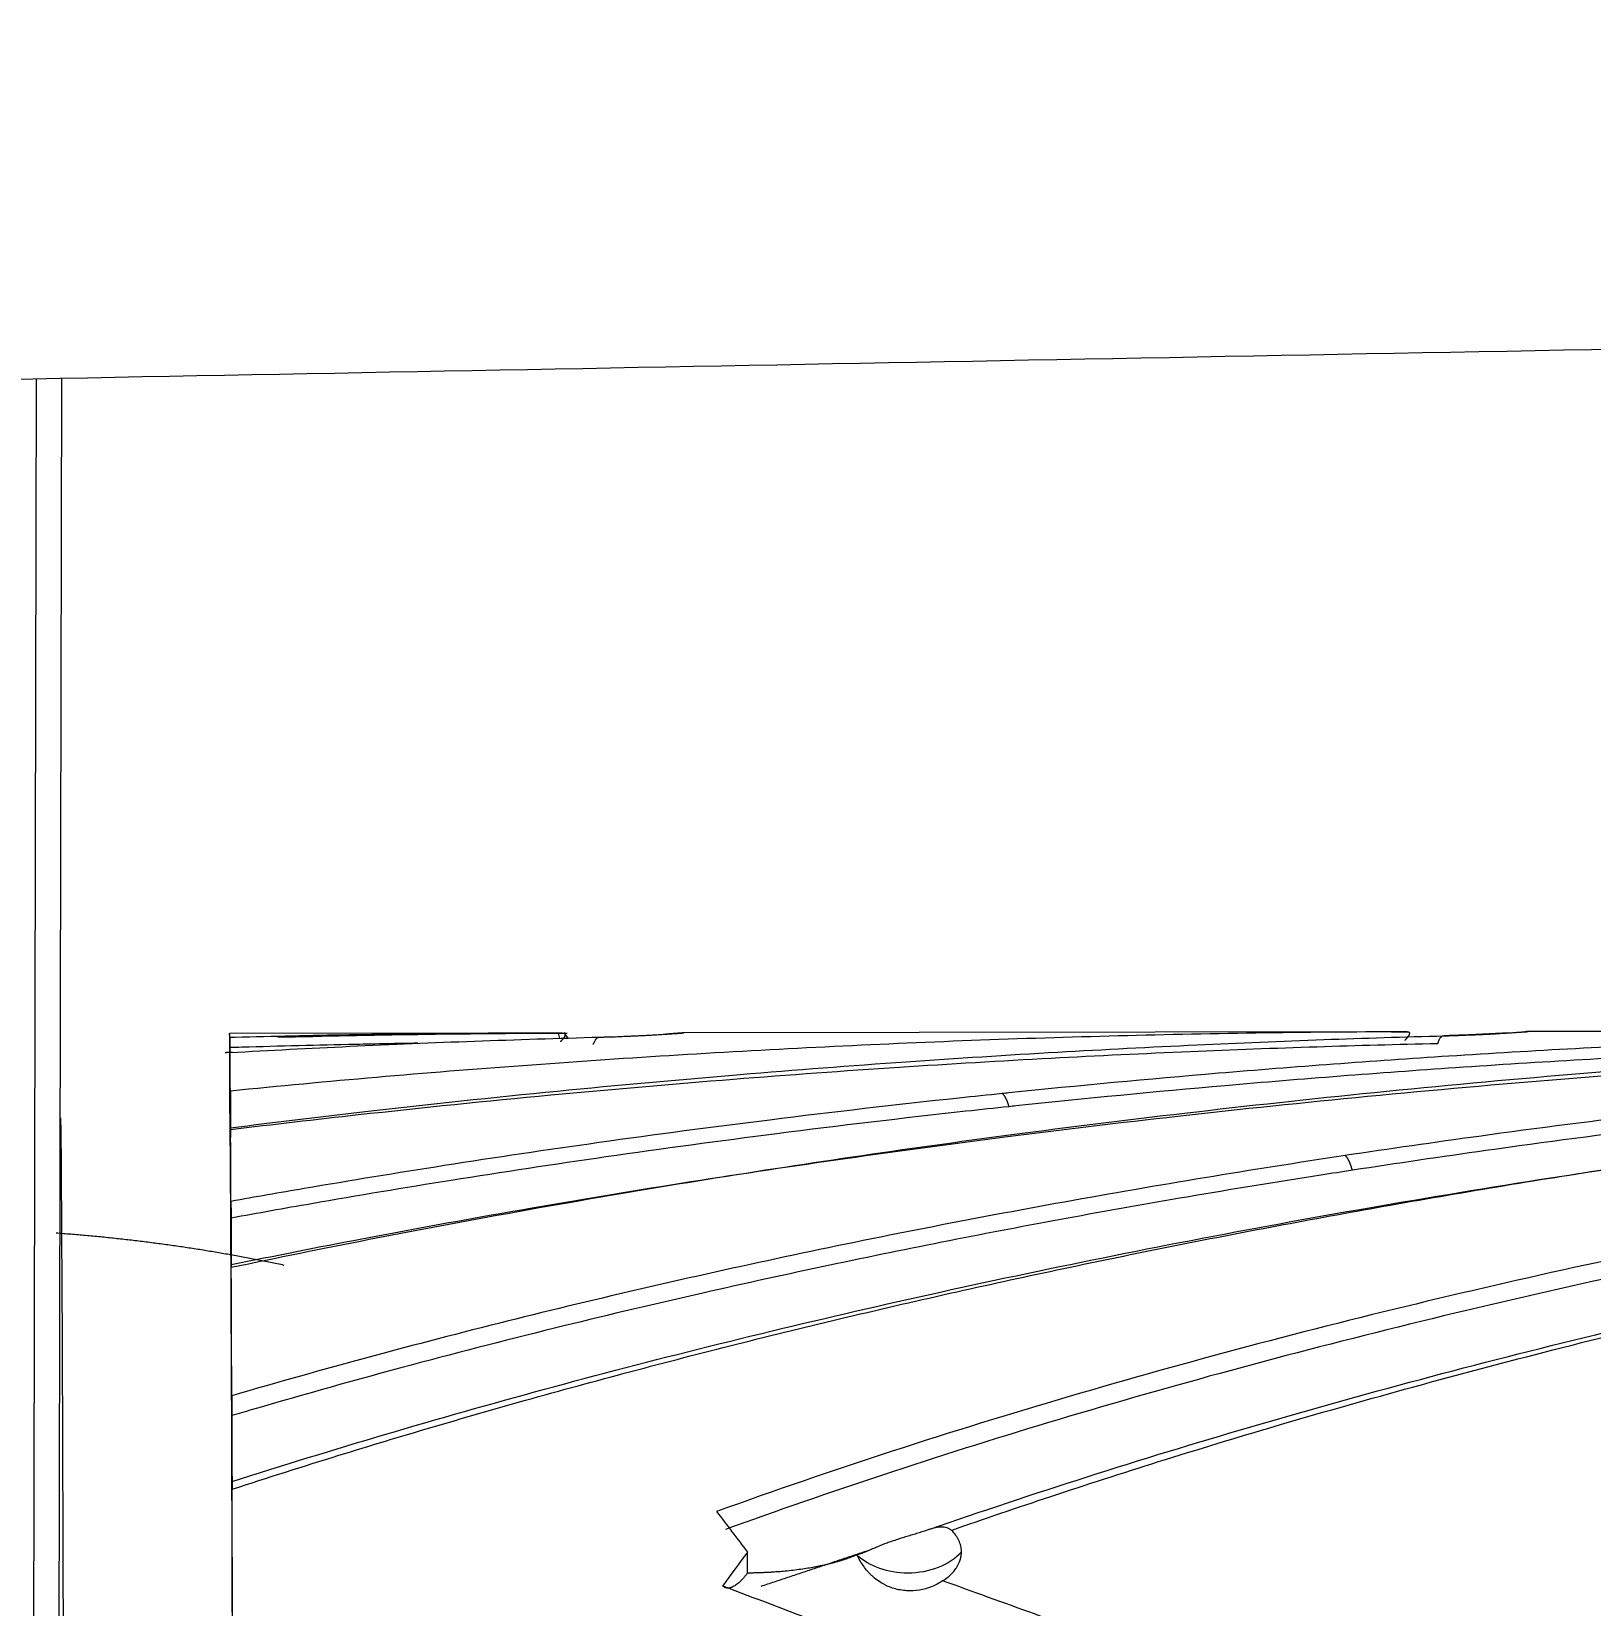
# Model space of a CAD drawing. Extents: x 16539 to 19738, y -91 to 2224.
# Drawn here: x 17701.7 to 17720.16, y 1941 to 1959.64 of the extents above; entities that cross this region are included whole.
import ezdxf

# ---------------------------------------------------------------- set-up
doc = ezdxf.new("R2010")
doc.units = 0
doc.header["$LTSCALE"] = 10
doc.header["$MEASUREMENT"] = 0
doc.header["$PDMODE"] = 3
doc.header["$PDSIZE"] = -10
doc.layers.get('0').update_dxf_attribs({"linetype": 'CONTINUOUS'})
doc.layers.get('DEFPOINTS').update_dxf_attribs({"linetype": 'CONTINUOUS'})
doc.layers.add('1', color=7, linetype='CONTINUOUS')
doc.styles.add('Daelim Dimension', font='NanumGothic.ttf')
doc.dimstyles.new('DEFAULT', dxfattribs={"dimscale": 2, "dimtxt": 2, "dimasz": 2, "dimexe": 0, "dimexo": 2, "dimgap": 1, "dimtad": 1, "dimdec": 1, "dimzin": 9, "dimdsep": 46, "dimtxsty": 'Daelim Dimension', "dimcen": 0.5, "dimclrd": 5, "dimclre": 5, "dimclrt": 256, "dimadec": 1, "dimazin": 0, "dimtfac": 1, "dimtdec": 1, "dimtix": 1, "dimtmove": 0, "dimatfit": 3, "dimfxl": 1, "dimtolj": 1, "dimtzin": 1, "dimlwd": 9, "dimlwe": 9, "dimarcsym": 0})

# ---------------------------------------------------------------- blocks, each defined once
blk = doc.blocks.new('*D22')
at = {"color": 5, "lineweight": 9, "ltscale": 0.5, "transparency": 16777216}
for p, q in [((17622.78, 2064.783), (18054.86, 2064.783)), ((18052.86, 1462.432), (18052.86, 2056.783)), ((17517.576, 1454.432), (18054.86, 1454.432))]:
    blk.add_line(p, q, dxfattribs=at)
at = {"color": 5, "ltscale": 0.5, "transparency": 16777216}
for points in [[(18051.527, 2056.783), (18054.193, 2056.783), (18052.86, 2064.783)], [(18051.527, 1462.432), (18054.193, 1462.432), (18052.86, 1454.432)]]:
    blk.add_solid(points, dxfattribs=at)
at = {"layer": 'DEFPOINTS', "color": 0, "ltscale": 0.5, "transparency": 16777216}
for p in [(17618.78, 2064.783), (18052.86, 2064.783), (17513.576, 1454.432)]:
    blk.add_point(p, dxfattribs=at)
at = {"color": 7, "ltscale": 0.5, "transparency": 16777216, "insert": (18039.973, 1759.608), "char_height": 20, "attachment_point": 5, "rotation": 90, "style": 'Daelim Dimension'}
blk.add_mtext('\\A1;610', dxfattribs=at)
blk = doc.blocks.new('*D27')
at = {"color": 5, "lineweight": 9, "ltscale": 0.5, "transparency": 16777216}
for p, q in [((17546.676, 2064.9), (17895.751, 2064.9)), ((17893.751, 1615.973), (17893.751, 2056.9)), ((17517.701, 1607.973), (17895.751, 1607.973))]:
    blk.add_line(p, q, dxfattribs=at)
at = {"color": 5, "ltscale": 0.5, "transparency": 16777216}
for points in [[(17892.418, 2056.9), (17895.085, 2056.9), (17893.751, 2064.9)], [(17892.418, 1615.973), (17895.085, 1615.973), (17893.751, 1607.973)]]:
    blk.add_solid(points, dxfattribs=at)
at = {"layer": 'DEFPOINTS', "color": 0, "ltscale": 0.5, "transparency": 16777216}
for p in [(17542.676, 2064.9), (17893.751, 2064.9), (17513.701, 1607.973)]:
    blk.add_point(p, dxfattribs=at)
at = {"color": 7, "ltscale": 0.5, "transparency": 16777216, "insert": (17880.979, 1836.436), "char_height": 20, "attachment_point": 5, "rotation": 90, "style": 'Daelim Dimension'}
blk.add_mtext('\\A1;457', dxfattribs=at)

msp = doc.modelspace()

# ---------------------------------------------------------------- linework, layer by layer
at = {"layer": '1', "color": 7, "linetype": 'Continuous', "lineweight": 13}
msp.add_line((17701.697, 1926.592), (17701.755, 1955.534), dxfattribs=at)
at = {"layer": '1', "color": 7, "linetype": 'Continuous', "lineweight": 18}
for p, q in [((17701.997, 1926.591), (17702.055, 1955.539)), ((17707.804, 1947.783), (17704.043, 1947.777)), ((17704.043, 1947.777), (17704.044, 1947.027)), ((17717.804, 1947.798), (17709.413, 1947.785)), ((17727.804, 1947.814), (17719.413, 1947.801)), ((17702.036, 1946.773), (17702.045, 1946.774)), ((17710.176, 1941.388), (17710.176, 1941.636))]:
    msp.add_line(p, q, dxfattribs=at)
for centre, major_axis, ratio, start_param, end_param in [((17704.076, 1926.777), (-0.033, 21), 0.00156, 6.216364, 6.283183), ((17708.153, 1948.171), (0.011, -0.75), 0.347304, 5.25233, 5.358282), ((17704.076, 1926.777), (-0.033, 21), 0.00156, 6.027826, 6.136932), ((17704.076, 1926.777), (0.032, -20.25), 0.00156, 1.570794, 3.14159), ((17702.076, 1926.774), (0.032, -20), 0.00156, 6.283183, 9.424775), ((17704.076, 1926.777), (-0.033, 21), 0.00156, 5.844645, 5.955787), ((17704.076, 1926.777), (-0.033, 21), 0.00156, 5.632589, 5.763971), ((17704.076, 1926.777), (-0.033, 21), 0.00156, 5.445617, 5.549952)]:
    msp.add_ellipse(centre, major_axis=major_axis, ratio=ratio, start_param=start_param, end_param=end_param, dxfattribs=at)
at = {"layer": '1', "color": 7, "linetype": 'Continuous', "lineweight": 13}
for major_axis, start_param, end_param in [((-0.75, -0.002), 0.635874, 1.568591), ((0.75, 0.002), 4.710183, 5.718443)]:
    msp.add_ellipse((17712.076, 1941.921), major_axis=major_axis, ratio=0.707104, start_param=start_param, end_param=end_param, dxfattribs=at)
at = {"layer": '1', "color": 7, "linetype": 'Continuous', "lineweight": 18}
for points, knots in [([(17623.617, 1954.064), (17623.836, 1954.068), (17626.13, 1954.111), (17630.46, 1954.193), (17636.797, 1954.312), (17645.208, 1954.47), (17656.423, 1954.681), (17669.132, 1954.92), (17680.59, 1955.135), (17690.283, 1955.317), (17700.402, 1955.507), (17710.85, 1955.704), (17721.531, 1955.904), (17732.563, 1956.111), (17744.161, 1956.329), (17755.571, 1956.544), (17766.626, 1956.751), (17777.104, 1956.948), (17787.538, 1957.144), (17797.639, 1957.334), (17806.593, 1957.502), (17814.313, 1957.648), (17820.763, 1957.769), (17825.69, 1957.862), (17829.104, 1957.927), (17831.074, 1957.964), (17831.55, 1957.973), (17831.546, 1957.973)], [0, 0, 0, 0, 0.003934, 0.041175, 0.074983, 0.107244, 0.171067, 0.235526, 0.272459, 0.309635, 0.347074, 0.384781, 0.422744, 0.461008, 0.501856, 0.546437, 0.58477, 0.625473, 0.66858, 0.71415, 0.762209, 0.804197, 0.84801, 0.89369, 0.929062, 0.965277, 1, 1, 1, 1]), ([(17707.988, 1947.783), (17707.626, 1947.783), (17706.782, 1947.779), (17705.489, 1947.763), (17704.537, 1947.743), (17704.067, 1947.73), (17704.045, 1947.73)], [0, 0, 0, 0, 0.275675, 0.64231, 0.983595, 1, 1, 1, 1]), ([(17704.048, 1947.552), (17704.521, 1947.579), (17705.486, 1947.629), (17706.947, 1947.69), (17707.935, 1947.721), (17708.43, 1947.735)], [0, 0, 0, 0, 0.323472, 0.661046, 1, 1, 1, 1]), ([(17717.935, 1947.798), (17716.776, 1947.794), (17715.617, 1947.777), (17713.3, 1947.715), (17712.142, 1947.67), (17709.827, 1947.554), (17708.671, 1947.482), (17706.36, 1947.311), (17705.206, 1947.211), (17704.053, 1947.096)], [0, 0, 0, 0, 0.25, 0.25, 0.5, 0.5, 0.75, 0.75, 1, 1, 1, 1]), ([(17704.055, 1946.661), (17704.586, 1946.728), (17705.876, 1946.884), (17707.887, 1947.098), (17710.023, 1947.292), (17711.999, 1947.443), (17713.802, 1947.558), (17715.45, 1947.643), (17716.976, 1947.707), (17717.954, 1947.738), (17718.43, 1947.75)], [0, 0, 0, 0, 0.111176, 0.269879, 0.420478, 0.557268, 0.682153, 0.796366, 0.900753, 1, 1, 1, 1]), ([(17704.064, 1945.009), (17704.607, 1945.123), (17705.821, 1945.37), (17707.663, 1945.712), (17709.572, 1946.036), (17711.437, 1946.324), (17713.358, 1946.592), (17715.419, 1946.848), (17717.629, 1947.089), (17719.924, 1947.301), (17722.206, 1947.475), (17724.391, 1947.608), (17726.455, 1947.704), (17727.783, 1947.749), (17728.43, 1947.766)], [0, 0, 0, 0, 0.067658, 0.151008, 0.228407, 0.303878, 0.381348, 0.465366, 0.557482, 0.653032, 0.747133, 0.837395, 0.920793, 1, 1, 1, 1]), ([(17704.074, 1942.38), (17704.494, 1942.518), (17705.648, 1942.885), (17707.637, 1943.47), (17710.076, 1944.118), (17712.623, 1944.723), (17715.177, 1945.263), (17717.765, 1945.751), (17720.505, 1946.206), (17723.494, 1946.633), (17726.771, 1947.024), (17730.353, 1947.362), (17734.273, 1947.631), (17737.003, 1947.744), (17738.43, 1947.782)], [0, 0, 0, 0, 0.037831, 0.103553, 0.177456, 0.254095, 0.328097, 0.401632, 0.480307, 0.566932, 0.661377, 0.764436, 0.876831, 1, 1, 1, 1]), ([(17707.935, 1947.783), (17707.94, 1947.783), (17707.946, 1947.783), (17707.956, 1947.783), (17707.96, 1947.783), (17707.969, 1947.783), (17707.974, 1947.783), (17707.982, 1947.783), (17707.985, 1947.783), (17707.988, 1947.783)], [0, 0, 0, 0, 0.25, 0.25, 0.5, 0.5, 0.75, 0.75, 1, 1, 1, 1]), ([(17707.988, 1947.783), (17707.989, 1947.783), (17707.992, 1947.783), (17707.995, 1947.783), (17707.998, 1947.782), (17708.001, 1947.782), (17708.003, 1947.781), (17708.005, 1947.78), (17708.007, 1947.78), (17708.009, 1947.779), (17708.011, 1947.777), (17708.012, 1947.776), (17708.014, 1947.775), (17708.015, 1947.773), (17708.016, 1947.772), (17708.016, 1947.77), (17708.017, 1947.768), (17708.017, 1947.766), (17708.017, 1947.764), (17708.017, 1947.762), (17708.016, 1947.759), (17708.016, 1947.757), (17708.015, 1947.753), (17708.012, 1947.747), (17708.009, 1947.74), (17708.004, 1947.732), (17707.998, 1947.723), (17707.992, 1947.715), (17707.987, 1947.708), (17707.982, 1947.702), (17707.977, 1947.696), (17707.972, 1947.691), (17707.967, 1947.686), (17707.963, 1947.682), (17707.961, 1947.68)], [0, 0, 0, 0, 0.021987, 0.044073, 0.06613, 0.088041, 0.109735, 0.131275, 0.152751, 0.174244, 0.195815, 0.217486, 0.239276, 0.261202, 0.283289, 0.305562, 0.328047, 0.350768, 0.373764, 0.397096, 0.42083, 0.445031, 0.46974, 0.529464, 0.588899, 0.648846, 0.710658, 0.773771, 0.814644, 0.853706, 0.891322, 0.92803, 0.964192, 1, 1, 1, 1]), ([(17708.43, 1947.735), (17708.435, 1947.735), (17708.446, 1947.735), (17708.463, 1947.736), (17708.481, 1947.736), (17708.5, 1947.737), (17708.52, 1947.737), (17708.542, 1947.738), (17708.564, 1947.739), (17708.587, 1947.739), (17708.638, 1947.741), (17708.704, 1947.744), (17708.776, 1947.747), (17708.826, 1947.749), (17708.863, 1947.751), (17708.893, 1947.752), (17708.917, 1947.753), (17708.935, 1947.754), (17708.956, 1947.755), (17708.99, 1947.757), (17709.043, 1947.76), (17709.096, 1947.763), (17709.143, 1947.766), (17709.178, 1947.768), (17709.21, 1947.77), (17709.24, 1947.772), (17709.268, 1947.774), (17709.293, 1947.776), (17709.316, 1947.777), (17709.332, 1947.778), (17709.344, 1947.779), (17709.352, 1947.78), (17709.362, 1947.78), (17709.372, 1947.781), (17709.383, 1947.782), (17709.394, 1947.783), (17709.404, 1947.784), (17709.412, 1947.784), (17709.418, 1947.785), (17709.422, 1947.785), (17709.425, 1947.785), (17709.424, 1947.785), (17709.419, 1947.785), (17709.407, 1947.784), (17709.389, 1947.783), (17709.375, 1947.782), (17709.367, 1947.781), (17709.357, 1947.78), (17709.345, 1947.779), (17709.331, 1947.778), (17709.309, 1947.777), (17709.281, 1947.775), (17709.246, 1947.773), (17709.222, 1947.771), (17709.21, 1947.77)], [0, 0, 0, 0, 0.006266, 0.013012, 0.020236, 0.027939, 0.036121, 0.044782, 0.053922, 0.063541, 0.07364, 0.118622, 0.149648, 0.170113, 0.187728, 0.202485, 0.214382, 0.223415, 0.229582, 0.246841, 0.276165, 0.317538, 0.341224, 0.364572, 0.387593, 0.410293, 0.431552, 0.452829, 0.47412, 0.495425, 0.502752, 0.512455, 0.524534, 0.538988, 0.555816, 0.575014, 0.596648, 0.617769, 0.638379, 0.658482, 0.687094, 0.715693, 0.744282, 0.78668, 0.829064, 0.838349, 0.849531, 0.862611, 0.877588, 0.894464, 0.91324, 0.946004, 0.974927, 1, 1, 1, 1]), ([(17712.593, 1941.894), (17712.617, 1941.903), (17713.032, 1942.048), (17713.875, 1942.334), (17715.162, 1942.748), (17716.566, 1943.173), (17718.096, 1943.607), (17719.763, 1944.048), (17721.581, 1944.494), (17723.566, 1944.942), (17725.737, 1945.388), (17728.117, 1945.827), (17730.729, 1946.255), (17733.606, 1946.662), (17736.782, 1947.04), (17740.304, 1947.374), (17744.224, 1947.645), (17746.978, 1947.759), (17748.43, 1947.798)], [0, 0, 0, 0, 0.002072, 0.035968, 0.072811, 0.112793, 0.156152, 0.203178, 0.254251, 0.309821, 0.370386, 0.436502, 0.508863, 0.588303, 0.675808, 0.772484, 0.880035, 1, 1, 1, 1]), ([(17727.988, 1947.815), (17726.927, 1947.814), (17724.758, 1947.791), (17721.589, 1947.687), (17718.571, 1947.524), (17715.835, 1947.321), (17714.072, 1947.157), (17713.219, 1947.069), (17713.193, 1947.066)], [0, 0, 0, 0, 0.214685, 0.43908, 0.641669, 0.826427, 0.99458, 1, 1, 1, 1]), ([(17737.804, 1947.83), (17736.87, 1947.829), (17734.817, 1947.806), (17731.75, 1947.71), (17728.69, 1947.548), (17725.896, 1947.342), (17723.341, 1947.105), (17721.013, 1946.846), (17719.009, 1946.588), (17717.783, 1946.411), (17717.256, 1946.332)], [0, 0, 0, 0, 0.135905, 0.298613, 0.446389, 0.581739, 0.706132, 0.819759, 0.92249, 1, 1, 1, 1]), ([(17717.988, 1947.799), (17717.985, 1947.799), (17717.982, 1947.799), (17717.974, 1947.799), (17717.97, 1947.799), (17717.961, 1947.799), (17717.956, 1947.798), (17717.946, 1947.798), (17717.941, 1947.798), (17717.935, 1947.798)], [0, 0, 0, 0, 0.25, 0.25, 0.5, 0.5, 0.75, 0.75, 1, 1, 1, 1]), ([(17717.988, 1947.799), (17717.99, 1947.799), (17717.992, 1947.799), (17717.995, 1947.798), (17717.998, 1947.798), (17718.001, 1947.798), (17718.003, 1947.797), (17718.005, 1947.796), (17718.007, 1947.796), (17718.009, 1947.795), (17718.011, 1947.793), (17718.012, 1947.792), (17718.014, 1947.791), (17718.015, 1947.789), (17718.015, 1947.787), (17718.016, 1947.785), (17718.016, 1947.783), (17718.017, 1947.781), (17718.017, 1947.778), (17718.016, 1947.776), (17718.015, 1947.772), (17718.014, 1947.766), (17718.01, 1947.758), (17718.005, 1947.749), (17717.998, 1947.74), (17717.992, 1947.731), (17717.986, 1947.724), (17717.98, 1947.716), (17717.975, 1947.71), (17717.969, 1947.704), (17717.965, 1947.7), (17717.961, 1947.697), (17717.96, 1947.696)], [0, 0, 0, 0, 0.021591, 0.04322, 0.064913, 0.086697, 0.108598, 0.130639, 0.152845, 0.175239, 0.197843, 0.22068, 0.243769, 0.26713, 0.290781, 0.31474, 0.339024, 0.363649, 0.388629, 0.413978, 0.439711, 0.502602, 0.567863, 0.635686, 0.706243, 0.764132, 0.816594, 0.863688, 0.905484, 0.942066, 0.973532, 1, 1, 1, 1]), ([(17719.175, 1947.784), (17719.163, 1947.783), (17719.138, 1947.782), (17719.098, 1947.779), (17719.064, 1947.777), (17719.035, 1947.776), (17719.013, 1947.775), (17718.988, 1947.773), (17718.96, 1947.772), (17718.929, 1947.77), (17718.895, 1947.769), (17718.848, 1947.766), (17718.791, 1947.763), (17718.731, 1947.761), (17718.684, 1947.759), (17718.65, 1947.758), (17718.624, 1947.757), (17718.599, 1947.756), (17718.573, 1947.755), (17718.546, 1947.754), (17718.518, 1947.753), (17718.488, 1947.752), (17718.457, 1947.751), (17718.436, 1947.751), (17718.426, 1947.75)], [0, 0, 0, 0, 0.065862, 0.132653, 0.199246, 0.229344, 0.262967, 0.300121, 0.340812, 0.385045, 0.432822, 0.484148, 0.579182, 0.655064, 0.711797, 0.749394, 0.776982, 0.805639, 0.835362, 0.866154, 0.898014, 0.930941, 0.964936, 1, 1, 1, 1]), ([(17718.43, 1947.75), (17718.435, 1947.751), (17718.446, 1947.751), (17718.463, 1947.751), (17718.481, 1947.752), (17718.5, 1947.752), (17718.52, 1947.753), (17718.542, 1947.754), (17718.564, 1947.754), (17718.587, 1947.755), (17718.638, 1947.757), (17718.704, 1947.76), (17718.776, 1947.763), (17718.826, 1947.765), (17718.863, 1947.767), (17718.893, 1947.768), (17718.917, 1947.769), (17718.935, 1947.77), (17718.956, 1947.771), (17718.99, 1947.773), (17719.043, 1947.776), (17719.096, 1947.779), (17719.143, 1947.782), (17719.178, 1947.784), (17719.21, 1947.786), (17719.24, 1947.788), (17719.268, 1947.79), (17719.293, 1947.792), (17719.316, 1947.793), (17719.332, 1947.794), (17719.344, 1947.795), (17719.352, 1947.796), (17719.362, 1947.796), (17719.372, 1947.797), (17719.383, 1947.798), (17719.394, 1947.799), (17719.404, 1947.799), (17719.412, 1947.8), (17719.418, 1947.801), (17719.422, 1947.801), (17719.425, 1947.801), (17719.424, 1947.801), (17719.419, 1947.801), (17719.406, 1947.8), (17719.391, 1947.799), (17719.382, 1947.798)], [0, 0, 0, 0, 0.007556, 0.01569, 0.024403, 0.033694, 0.043563, 0.05401, 0.065036, 0.07664, 0.088823, 0.143064, 0.180504, 0.205223, 0.226491, 0.244299, 0.258641, 0.269516, 0.276921, 0.29775, 0.333119, 0.383012, 0.411582, 0.439745, 0.467513, 0.494892, 0.520535, 0.546198, 0.571879, 0.597577, 0.606415, 0.618119, 0.632689, 0.650123, 0.670421, 0.693577, 0.719672, 0.745148, 0.770008, 0.794255, 0.828767, 0.863263, 0.897747, 0.948887, 1, 1, 1, 1]), ([(17704.045, 1947.73), (17704.045, 1947.728), (17704.045, 1947.725), (17704.046, 1947.716), (17704.046, 1947.712), (17704.046, 1947.704), (17704.046, 1947.699), (17704.046, 1947.684), (17704.046, 1947.672), (17704.046, 1947.651), (17704.046, 1947.643), (17704.046, 1947.627), (17704.046, 1947.619), (17704.046, 1947.61)], [0, 0, 0, 0, 0.25, 0.25, 0.375, 0.375, 0.5, 0.5, 0.75, 0.75, 0.875, 0.875, 1, 1, 1, 1]), ([(17706.273, 1947.662), (17706.027, 1947.658), (17705.332, 1947.645), (17704.59, 1947.626), (17704.094, 1947.611), (17704.046, 1947.61)], [0, 0, 0, 0, 0.331598, 0.935736, 1, 1, 1, 1]), ([(17704.046, 1947.61), (17704.046, 1947.567), (17704.046, 1947.529), (17704.046, 1947.477), (17704.046, 1947.461), (17704.047, 1947.439), (17704.047, 1947.431), (17704.047, 1947.417), (17704.047, 1947.411), (17704.047, 1947.379), (17704.047, 1947.358), (17704.047, 1947.338), (17704.047, 1947.335), (17704.047, 1947.33), (17704.047, 1947.329), (17704.047, 1947.327)], [0, 0, 0, 0, 0.298218, 0.298218, 0.447327, 0.447327, 0.521881, 0.521881, 0.596436, 0.596436, 0.894654, 0.894654, 0.969208, 0.969208, 1, 1, 1, 1]), ([(17704.048, 1947.485), (17704.048, 1947.499), (17704.048, 1947.511), (17704.048, 1947.526), (17704.048, 1947.531), (17704.048, 1947.539), (17704.048, 1947.542), (17704.048, 1947.551), (17704.048, 1947.554), (17704.048, 1947.556), (17704.048, 1947.556), (17704.048, 1947.555), (17704.048, 1947.554), (17704.048, 1947.552)], [0, 0, 0, 0, 0.25, 0.25, 0.375, 0.375, 0.5, 0.5, 0.75, 0.75, 0.875, 0.875, 1, 1, 1, 1]), ([(17704.055, 1946.641), (17704.559, 1946.702), (17705.822, 1946.849), (17707.807, 1947.052), (17709.944, 1947.237), (17711.92, 1947.38), (17713.723, 1947.487), (17715.372, 1947.566), (17716.898, 1947.623), (17717.875, 1947.65), (17718.351, 1947.661)], [0, 0, 0, 0, 0.106114, 0.265721, 0.417178, 0.554747, 0.680343, 0.795206, 0.900188, 1, 1, 1, 1]), ([(17704.063, 1945.041), (17704.578, 1945.146), (17705.764, 1945.381), (17707.578, 1945.71), (17709.488, 1946.025), (17711.354, 1946.305), (17713.277, 1946.565), (17715.338, 1946.812), (17717.549, 1947.043), (17719.844, 1947.246), (17722.127, 1947.411), (17724.312, 1947.535), (17726.377, 1947.623), (17727.704, 1947.662), (17728.351, 1947.677)], [0, 0, 0, 0, 0.064289, 0.14794, 0.225618, 0.301363, 0.379112, 0.463434, 0.555883, 0.651778, 0.746219, 0.836807, 0.920506, 1, 1, 1, 1]), ([(17727.237, 1947.706), (17726.453, 1947.699), (17724.56, 1947.665), (17721.668, 1947.561), (17718.651, 1947.387), (17715.915, 1947.174), (17714.154, 1947.005), (17713.301, 1946.914), (17713.274, 1946.911)], [0, 0, 0, 0, 0.168078, 0.40579, 0.620402, 0.816125, 0.994258, 1, 1, 1, 1]), ([(17737.518, 1947.725), (17736.705, 1947.718), (17734.774, 1947.687), (17731.829, 1947.584), (17728.77, 1947.411), (17725.977, 1947.196), (17723.423, 1946.95), (17721.096, 1946.684), (17719.093, 1946.42), (17717.867, 1946.239), (17717.341, 1946.158)], [0, 0, 0, 0, 0.120329, 0.28597, 0.436409, 0.574199, 0.700835, 0.81651, 0.921092, 1, 1, 1, 1]), ([(17704.047, 1947.306), (17704.047, 1947.304), (17704.048, 1947.305), (17704.048, 1947.309), (17704.048, 1947.31), (17704.048, 1947.314), (17704.048, 1947.32), (17704.048, 1947.335), (17704.048, 1947.352), (17704.048, 1947.367), (17704.048, 1947.373), (17704.048, 1947.384), (17704.048, 1947.39), (17704.048, 1947.421), (17704.048, 1947.45), (17704.048, 1947.485)], [0, 0, 0, 0, 0.180855, 0.180855, 0.249117, 0.249117, 0.317379, 0.453904, 0.590428, 0.590428, 0.65869, 0.65869, 0.726952, 0.726952, 1, 1, 1, 1]), ([(17704.073, 1942.471), (17705.264, 1942.854), (17706.5, 1943.219), (17709.048, 1943.912), (17710.36, 1944.239), (17712.376, 1944.699), (17713.056, 1944.848), (17714.43, 1945.133), (17715.123, 1945.271), (17716.522, 1945.535), (17717.227, 1945.662), (17718.65, 1945.904), (17719.369, 1946.02), (17720.819, 1946.241), (17721.552, 1946.346), (17723.029, 1946.546), (17723.774, 1946.64), (17726.023, 1946.906), (17727.542, 1947.061), (17730.251, 1947.293), (17731.434, 1947.379), (17732.621, 1947.452)], [0, 0, 0, 0, 0.14776, 0.14776, 0.295519, 0.295519, 0.369399, 0.369399, 0.443279, 0.443279, 0.517159, 0.517159, 0.591038, 0.591038, 0.664918, 0.664918, 0.738798, 0.738798, 0.886558, 0.886558, 1, 1, 1, 1]), ([(17712.335, 1941.906), (17712.943, 1942.118), (17713.565, 1942.325), (17714.833, 1942.73), (17715.479, 1942.927), (17717.454, 1943.505), (17718.817, 1943.869), (17720.919, 1944.382), (17721.629, 1944.547), (17723.067, 1944.866), (17723.794, 1945.02), (17724.896, 1945.241), (17725.266, 1945.313), (17726.007, 1945.454), (17726.38, 1945.523), (17727.502, 1945.726), (17728.257, 1945.855), (17729.402, 1946.039), (17729.785, 1946.099), (17730.556, 1946.216), (17730.943, 1946.273), (17732.111, 1946.44), (17732.897, 1946.545), (17735.273, 1946.841), (17736.882, 1947.013), (17739.85, 1947.278), (17741.205, 1947.381), (17742.565, 1947.464)], [0, 0, 0, 0, 0.073227, 0.073227, 0.146453, 0.146453, 0.292906, 0.292906, 0.366133, 0.366133, 0.439359, 0.439359, 0.475973, 0.475973, 0.512586, 0.512586, 0.585812, 0.585812, 0.622426, 0.622426, 0.659039, 0.659039, 0.732265, 0.732265, 0.878719, 0.878719, 1, 1, 1, 1]), ([(17704.053, 1947.096), (17704.053, 1947.038), (17704.053, 1946.985), (17704.053, 1946.909), (17704.053, 1946.884), (17704.053, 1946.837), (17704.053, 1946.792), (17704.053, 1946.752), (17704.054, 1946.724), (17704.054, 1946.715), (17704.054, 1946.697), (17704.054, 1946.689), (17704.054, 1946.648), (17704.054, 1946.621), (17704.054, 1946.589), (17704.054, 1946.58), (17704.054, 1946.565), (17704.054, 1946.559), (17704.055, 1946.545), (17704.055, 1946.542), (17704.055, 1946.546), (17704.055, 1946.547), (17704.055, 1946.55), (17704.055, 1946.552), (17704.055, 1946.559), (17704.055, 1946.572), (17704.055, 1946.591), (17704.055, 1946.614), (17704.055, 1946.626), (17704.055, 1946.641)], [0, 0, 0, 0, 0.125, 0.125, 0.1875, 0.1875, 0.25, 0.3125, 0.3125, 0.34375, 0.34375, 0.375, 0.375, 0.5, 0.5, 0.5625, 0.5625, 0.625, 0.625, 0.75, 0.75, 0.78125, 0.78125, 0.8125, 0.8125, 0.875, 0.9375, 0.9375, 1, 1, 1, 1]), ([(17713.193, 1947.066), (17713.023, 1947.049), (17712.104, 1946.952), (17710.511, 1946.768), (17708.478, 1946.499), (17706.64, 1946.226), (17705.189, 1945.988), (17704.349, 1945.841), (17704.06, 1945.79)], [0, 0, 0, 0, 0.055603, 0.300457, 0.521812, 0.722599, 0.904773, 1, 1, 1, 1]), ([(17713.274, 1946.911), (17713.104, 1946.893), (17712.186, 1946.794), (17710.594, 1946.605), (17708.562, 1946.329), (17706.725, 1946.051), (17705.246, 1945.804), (17704.378, 1945.649), (17704.061, 1945.591)], [0, 0, 0, 0, 0.055079, 0.297627, 0.516896, 0.715791, 0.89625, 1, 1, 1, 1]), ([(17704.055, 1946.641), (17704.055, 1946.652), (17704.055, 1946.66), (17704.055, 1946.67), (17704.055, 1946.672), (17704.055, 1946.676), (17704.055, 1946.678), (17704.055, 1946.68), (17704.055, 1946.68), (17704.055, 1946.675), (17704.055, 1946.673), (17704.055, 1946.668), (17704.055, 1946.665), (17704.055, 1946.661)], [0, 0, 0, 0, 0.25, 0.25, 0.375, 0.375, 0.5, 0.5, 0.75, 0.75, 0.875, 0.875, 1, 1, 1, 1]), ([(17717.341, 1946.158), (17717.217, 1946.139), (17716.564, 1946.038), (17715.433, 1945.853), (17713.967, 1945.593), (17712.556, 1945.324), (17711.121, 1945.031), (17709.599, 1944.697), (17707.944, 1944.306), (17706.16, 1943.848), (17704.852, 1943.483), (17704.147, 1943.275), (17704.07, 1943.252)], [0, 0, 0, 0, 0.027756, 0.145891, 0.252931, 0.356566, 0.462872, 0.57625, 0.700528, 0.83803, 0.982452, 1, 1, 1, 1]), ([(17704.06, 1945.79), (17704.06, 1945.78), (17704.06, 1945.768), (17704.06, 1945.748), (17704.06, 1945.741), (17704.06, 1945.725), (17704.06, 1945.717), (17704.061, 1945.692), (17704.061, 1945.674), (17704.061, 1945.644), (17704.061, 1945.634), (17704.061, 1945.613), (17704.061, 1945.602), (17704.061, 1945.591)], [0, 0, 0, 0, 0.25, 0.25, 0.375, 0.375, 0.5, 0.5, 0.75, 0.75, 0.875, 0.875, 1, 1, 1, 1]), ([(17704.061, 1945.591), (17704.061, 1945.538), (17704.061, 1945.488), (17704.061, 1945.417), (17704.061, 1945.394), (17704.061, 1945.36), (17704.061, 1945.349), (17704.061, 1945.327), (17704.061, 1945.317), (17704.062, 1945.265), (17704.062, 1945.227), (17704.062, 1945.185), (17704.062, 1945.177), (17704.062, 1945.161), (17704.062, 1945.153), (17704.062, 1945.13), (17704.062, 1945.117), (17704.062, 1945.079), (17704.062, 1945.058), (17704.063, 1945.038), (17704.063, 1945.034), (17704.063, 1945.028), (17704.063, 1945.019), (17704.063, 1945.008), (17704.063, 1945.005), (17704.063, 1945.005), (17704.063, 1945.006), (17704.063, 1945.014), (17704.063, 1945.024), (17704.063, 1945.041)], [0, 0, 0, 0, 0.125, 0.125, 0.1875, 0.1875, 0.21875, 0.21875, 0.25, 0.25, 0.375, 0.375, 0.40625, 0.40625, 0.4375, 0.4375, 0.5, 0.5, 0.625, 0.625, 0.65625, 0.65625, 0.6875, 0.75, 0.8125, 0.8125, 0.875, 0.875, 1, 1, 1, 1]), ([(17704.063, 1945.041), (17704.063, 1945.048), (17704.063, 1945.052), (17704.063, 1945.055), (17704.063, 1945.055), (17704.063, 1945.055), (17704.063, 1945.054), (17704.064, 1945.05), (17704.064, 1945.045), (17704.064, 1945.034), (17704.064, 1945.029), (17704.064, 1945.02), (17704.064, 1945.015), (17704.064, 1945.009)], [0, 0, 0, 0, 0.25, 0.25, 0.375, 0.375, 0.5, 0.5, 0.75, 0.75, 0.875, 0.875, 1, 1, 1, 1]), ([(17704.07, 1943.487), (17704.07, 1943.473), (17704.07, 1943.457), (17704.07, 1943.431), (17704.07, 1943.422), (17704.07, 1943.403), (17704.07, 1943.393), (17704.07, 1943.363), (17704.07, 1943.342), (17704.07, 1943.298), (17704.07, 1943.275), (17704.07, 1943.252)], [0, 0, 0, 0, 0.25, 0.25, 0.375, 0.375, 0.5, 0.5, 0.75, 0.75, 1, 1, 1, 1]), ([(17704.07, 1943.252), (17704.07, 1943.196), (17704.071, 1943.141), (17704.071, 1943.062), (17704.071, 1943.036), (17704.071, 1942.997), (17704.071, 1942.984), (17704.071, 1942.959), (17704.071, 1942.947), (17704.071, 1942.885), (17704.071, 1942.84), (17704.071, 1942.786), (17704.071, 1942.775), (17704.072, 1942.755), (17704.072, 1942.744), (17704.072, 1942.715), (17704.072, 1942.696), (17704.072, 1942.642), (17704.072, 1942.611), (17704.072, 1942.569), (17704.072, 1942.557), (17704.072, 1942.534), (17704.072, 1942.524), (17704.073, 1942.497), (17704.073, 1942.484), (17704.073, 1942.475), (17704.073, 1942.473), (17704.073, 1942.471), (17704.073, 1942.47), (17704.073, 1942.469), (17704.073, 1942.469), (17704.073, 1942.471)], [0, 0, 0, 0, 0.125, 0.125, 0.1875, 0.1875, 0.21875, 0.21875, 0.25, 0.25, 0.375, 0.375, 0.40625, 0.40625, 0.4375, 0.4375, 0.5, 0.5, 0.625, 0.625, 0.6875, 0.6875, 0.75, 0.75, 0.875, 0.875, 0.90625, 0.90625, 0.9375, 0.9375, 1, 1, 1, 1]), ([(17704.073, 1942.471), (17704.073, 1942.473), (17704.073, 1942.472), (17704.073, 1942.467), (17704.073, 1942.465), (17704.073, 1942.459), (17704.073, 1942.456), (17704.073, 1942.444), (17704.073, 1942.434), (17704.073, 1942.416), (17704.074, 1942.409), (17704.074, 1942.395), (17704.074, 1942.388), (17704.074, 1942.38)], [0, 0, 0, 0, 0.25, 0.25, 0.375, 0.375, 0.5, 0.5, 0.75, 0.75, 0.875, 0.875, 1, 1, 1, 1]), ([(17712.335, 1941.906), (17712.294, 1941.891), (17712.253, 1941.878), (17712.189, 1941.858), (17712.167, 1941.851), (17712.135, 1941.842), (17712.124, 1941.838), (17712.102, 1941.832), (17712.091, 1941.828), (17712.037, 1941.812), (17711.994, 1941.799), (17711.931, 1941.778), (17711.91, 1941.772), (17711.869, 1941.757), (17711.849, 1941.75), (17711.79, 1941.729), (17711.754, 1941.714), (17711.702, 1941.692), (17711.685, 1941.685), (17711.652, 1941.671), (17711.636, 1941.665), (17711.592, 1941.645), (17711.565, 1941.634), (17711.528, 1941.62), (17711.516, 1941.616), (17711.494, 1941.609), (17711.483, 1941.606), (17711.474, 1941.605)], [0, 0, 0, 0, 0.125, 0.125, 0.1875, 0.1875, 0.21875, 0.21875, 0.25, 0.25, 0.375, 0.375, 0.4375, 0.4375, 0.5, 0.5, 0.625, 0.625, 0.6875, 0.6875, 0.75, 0.75, 0.875, 0.875, 0.9375, 0.9375, 1, 1, 1, 1]), ([(17712.335, 1941.906), (17712.359, 1941.915), (17712.382, 1941.922), (17712.417, 1941.93), (17712.428, 1941.932), (17712.451, 1941.935), (17712.462, 1941.936), (17712.496, 1941.936), (17712.518, 1941.934), (17712.549, 1941.923), (17712.558, 1941.919), (17712.577, 1941.908), (17712.585, 1941.902), (17712.593, 1941.894)], [0, 0, 0, 0, 0.25, 0.25, 0.375, 0.375, 0.5, 0.5, 0.75, 0.75, 0.875, 0.875, 1, 1, 1, 1]), ([(17712.71, 1941.64), (17712.71, 1941.663), (17712.705, 1941.708), (17712.69, 1941.752), (17712.675, 1941.784), (17712.67, 1941.795), (17712.657, 1941.816), (17712.651, 1941.826), (17712.629, 1941.857), (17712.612, 1941.876), (17712.593, 1941.894)], [0, 0, 0, 0, 0.25, 0.5, 0.5, 0.625, 0.625, 0.75, 0.75, 1, 1, 1, 1]), ([(17711.474, 1941.605), (17711.469, 1941.602), (17711.459, 1941.598), (17711.444, 1941.592), (17711.428, 1941.585), (17711.413, 1941.579), (17711.396, 1941.573), (17711.379, 1941.567), (17711.362, 1941.56), (17711.344, 1941.554), (17711.326, 1941.548), (17711.308, 1941.542), (17711.289, 1941.536), (17711.269, 1941.53), (17711.249, 1941.524), (17711.229, 1941.518), (17711.208, 1941.512), (17711.187, 1941.506), (17711.165, 1941.501), (17711.143, 1941.495), (17711.12, 1941.49), (17711.097, 1941.484), (17711.074, 1941.479), (17711.05, 1941.474), (17711.026, 1941.469), (17711.001, 1941.464), (17710.975, 1941.459), (17710.933, 1941.451), (17710.87, 1941.44), (17710.785, 1941.428), (17710.693, 1941.417), (17710.62, 1941.409), (17710.565, 1941.404), (17710.529, 1941.402), (17710.49, 1941.399), (17710.447, 1941.396), (17710.4, 1941.394), (17710.35, 1941.391), (17710.295, 1941.39), (17710.237, 1941.388), (17710.197, 1941.388), (17710.176, 1941.388)], [0, 0, 0, 0, 0.012711, 0.025693, 0.038948, 0.052477, 0.066281, 0.080361, 0.094717, 0.109351, 0.124263, 0.139454, 0.154923, 0.170673, 0.186701, 0.20301, 0.2196, 0.236469, 0.25362, 0.27105, 0.288762, 0.306753, 0.325026, 0.343578, 0.36241, 0.381522, 0.400914, 0.420585, 0.480213, 0.54444, 0.613263, 0.686665, 0.710261, 0.736666, 0.765879, 0.797901, 0.832728, 0.870358, 0.910784, 0.954001, 1, 1, 1, 1]), ([(17712.487, 1941.296), (17712.448, 1941.268), (17712.404, 1941.245), (17712.335, 1941.217), (17712.312, 1941.209), (17712.263, 1941.196), (17712.238, 1941.19), (17712.163, 1941.178), (17712.112, 1941.176), (17712.049, 1941.179), (17712.036, 1941.181), (17712.011, 1941.184), (17711.973, 1941.189), (17711.912, 1941.203), (17711.865, 1941.221), (17711.83, 1941.235), (17711.819, 1941.241), (17711.796, 1941.252), (17711.785, 1941.258), (17711.731, 1941.289), (17711.691, 1941.319), (17711.644, 1941.362), (17711.635, 1941.371), (17711.617, 1941.39), (17711.591, 1941.418), (17711.568, 1941.448), (17711.538, 1941.49), (17711.524, 1941.512), (17711.498, 1941.557), (17711.485, 1941.581), (17711.474, 1941.605)], [0, 0, 0, 0, 0.125, 0.125, 0.1875, 0.1875, 0.25, 0.25, 0.375, 0.375, 0.40625, 0.40625, 0.4375, 0.5, 0.5625, 0.5625, 0.59375, 0.59375, 0.625, 0.625, 0.75, 0.75, 0.78125, 0.78125, 0.8125, 0.875, 0.875, 0.9375, 0.9375, 1, 1, 1, 1]), ([(17712.487, 1941.296), (17712.523, 1941.318), (17712.554, 1941.342), (17712.595, 1941.38), (17712.608, 1941.394), (17712.626, 1941.415), (17712.631, 1941.422), (17712.642, 1941.437), (17712.647, 1941.444), (17712.671, 1941.481), (17712.686, 1941.511), (17712.698, 1941.551), (17712.7, 1941.559), (17712.704, 1941.575), (17712.709, 1941.599), (17712.711, 1941.623), (17712.71, 1941.64)], [0, 0, 0, 0, 0.25, 0.25, 0.375, 0.375, 0.4375, 0.4375, 0.5, 0.5, 0.75, 0.75, 0.8125, 0.8125, 0.875, 1, 1, 1, 1]), ([(17709.884, 1941.236), (17710.646, 1940.947), (17711.412, 1940.656), (17712.567, 1940.218), (17712.953, 1940.072), (17713.727, 1939.779), (17714.115, 1939.632), (17714.891, 1939.339), (17715.281, 1939.192), (17716.06, 1938.897), (17716.451, 1938.75), (17717.624, 1938.307), (17718.409, 1938.011), (17719.983, 1937.418), (17720.772, 1937.122), (17722.353, 1936.527), (17723.145, 1936.229), (17724.732, 1935.633), (17725.528, 1935.335), (17727.12, 1934.738), (17727.918, 1934.439), (17729.515, 1933.842), (17730.314, 1933.543), (17731.514, 1933.094), (17731.915, 1932.944), (17732.716, 1932.645), (17733.918, 1932.196), (17735.122, 1931.747), (17736.728, 1931.148), (17737.532, 1930.849), (17739.141, 1930.25), (17739.945, 1929.951), (17741.555, 1929.352), (17742.36, 1929.053), (17744.777, 1928.155), (17746.388, 1927.557), (17748.001, 1926.96)], [0, 0, 0, 0, 0.0625, 0.0625, 0.09375, 0.09375, 0.125, 0.125, 0.15625, 0.15625, 0.1875, 0.1875, 0.25, 0.25, 0.3125, 0.3125, 0.375, 0.375, 0.4375, 0.4375, 0.5, 0.5, 0.5625, 0.5625, 0.59375, 0.59375, 0.625, 0.6875, 0.6875, 0.75, 0.75, 0.8125, 0.8125, 0.875, 0.875, 1, 1, 1, 1]), ([(17748.438, 1928.139), (17747.679, 1928.419), (17746.92, 1928.7), (17745.403, 1929.26), (17744.645, 1929.54), (17743.128, 1930.1), (17742.37, 1930.379), (17740.855, 1930.938), (17740.097, 1931.217), (17738.583, 1931.774), (17737.827, 1932.053), (17736.314, 1932.609), (17735.558, 1932.886), (17733.293, 1933.718), (17731.785, 1934.271), (17728.776, 1935.373), (17727.274, 1935.922), (17725.029, 1936.742), (17724.282, 1937.015), (17722.79, 1937.559), (17722.045, 1937.83), (17720.559, 1938.371), (17719.818, 1938.64), (17718.339, 1939.178), (17717.602, 1939.445), (17716.131, 1939.979), (17715.399, 1940.244), (17713.939, 1940.772), (17713.211, 1941.035), (17712.487, 1941.297)], [0, 0, 0, 0, 0.0625, 0.0625, 0.125, 0.125, 0.1875, 0.1875, 0.25, 0.25, 0.3125, 0.3125, 0.375, 0.375, 0.5, 0.5, 0.625, 0.625, 0.6875, 0.6875, 0.75, 0.75, 0.8125, 0.8125, 0.875, 0.875, 0.9375, 0.9375, 1, 1, 1, 1])]:
    msp.add_open_spline(points, degree=3, knots=knots, dxfattribs=at)
for points, degree in [([(17704.614, 1947.734), (17705.721, 1947.762), (17706.828, 1947.779), (17707.935, 1947.783)], 3), ([(17708.041, 1947.776), (17707.547, 1947.779)], 1), ([(17708.053, 1947.72), (17708.036, 1947.742), (17708.02, 1947.764), (17708.005, 1947.788)], 3), ([(17717.804, 1947.798), (17717.865, 1947.799), (17717.927, 1947.799), (17717.988, 1947.799)], 3), ([(17704.077, 1947.554), (17703.992, 1947.55)], 1), ([(17704.69, 1945.032), (17703.373, 1945.312), (17701.988, 1945.413)], 2), ([(17709.811, 1942.116), (17709.932, 1941.958), (17710.054, 1941.798), (17710.176, 1941.636)], 3), ([(17710.176, 1941.636), (17710.079, 1941.504), (17709.981, 1941.371), (17709.884, 1941.236)], 3), ([(17710.337, 1941.232), (17711.604, 1941.655)], 1)]:
    msp.add_open_spline(points, degree=degree, dxfattribs=at)
at = {"layer": '1', "color": 7, "linetype": 'Continuous', "lineweight": 13}
for points, knots in [([(17708.351, 1947.646), (17708.356, 1947.66), (17708.362, 1947.674), (17708.373, 1947.698), (17708.38, 1947.708), (17708.394, 1947.723), (17708.401, 1947.729), (17708.416, 1947.735), (17708.423, 1947.736), (17708.43, 1947.735)], [0, 0, 0, 0, 0.25, 0.25, 0.5, 0.5, 0.75, 0.75, 1, 1, 1, 1]), ([(17718.351, 1947.661), (17718.356, 1947.676), (17718.361, 1947.69), (17718.373, 1947.714), (17718.38, 1947.724), (17718.394, 1947.739), (17718.401, 1947.745), (17718.416, 1947.751), (17718.423, 1947.752), (17718.43, 1947.75)], [0, 0, 0, 0, 0.25, 0.25, 0.5, 0.5, 0.75, 0.75, 1, 1, 1, 1]), ([(17717.256, 1946.332), (17716.145, 1946.164), (17715.036, 1945.981), (17712.823, 1945.582), (17711.719, 1945.366), (17709.519, 1944.896), (17708.423, 1944.644), (17706.239, 1944.097), (17705.151, 1943.804), (17704.07, 1943.487)], [0, 0, 0, 0, 0.25, 0.25, 0.5, 0.5, 0.75, 0.75, 1, 1, 1, 1]), ([(17726.826, 1946.282), (17725.383, 1946.059), (17723.945, 1945.81), (17721.078, 1945.254), (17719.649, 1944.946), (17717.517, 1944.436), (17716.808, 1944.257), (17715.395, 1943.882), (17714.69, 1943.685), (17713.286, 1943.272), (17712.586, 1943.056), (17711.194, 1942.603), (17710.5, 1942.365), (17709.811, 1942.116)], [0, 0, 0, 0, 0.25, 0.25, 0.5, 0.5, 0.625, 0.625, 0.75, 0.75, 0.875, 0.875, 1, 1, 1, 1]), ([(17726.911, 1946.107), (17726.518, 1946.046), (17726.128, 1945.982), (17725.351, 1945.852), (17724.964, 1945.785), (17723.808, 1945.579), (17723.045, 1945.435), (17720.783, 1944.983), (17719.31, 1944.654), (17716.455, 1943.948), (17715.071, 1943.57), (17712.412, 1942.769), (17711.135, 1942.346), (17709.918, 1941.904)], [0, 0, 0, 0, 0.0625, 0.0625, 0.125, 0.125, 0.25, 0.25, 0.5, 0.5, 0.75, 0.75, 1, 1, 1, 1])]:
    msp.add_open_spline(points, degree=3, knots=knots, dxfattribs=at)
for points, weights in [([(17713.274, 1946.911), (17713.253, 1946.99), (17713.224, 1947.045), (17713.193, 1947.066)], [1.04730651265, 0.984201823406, 0.984231176097, 1.04739457072]), ([(17717.341, 1946.158), (17717.319, 1946.24), (17717.289, 1946.302), (17717.256, 1946.332)], [1.04733612252, 0.984213583827, 0.984221293434, 1.04735925134])]:
    msp.add_rational_spline(points, weights, degree=3, dxfattribs=at)
at = {"layer": '1', "color": 7, "linetype": 'Continuous', "lineweight": 18}
msp.add_rational_spline([(17710.176, 1941.388), (17710.05, 1941.218), (17709.946, 1941.173), (17709.884, 1941.236)], [1.00000000292, 0.999980408279, 1.09862649597, 1.295938266], degree=3, dxfattribs=at)

# ---------------------------------------------------------------- dimensions: what is measured, and where the dimension line sits
at = {"color": 5, "ltscale": 0.5}
for base, p1, p2, picture, middle in [((17893.751, 2064.9), (17513.701, 1607.973), (17542.676, 2064.9), '*D27', (17880.979, 1836.436)), ((18052.86, 2064.783), (17513.576, 1454.432), (17618.78, 2064.783), '*D22', (18039.973, 1759.608))]:
    dim = msp.add_linear_dim(base=base, p1=p1, p2=p2, angle=90, dimstyle='DEFAULT', override={"dimtxt": 10, "dimasz": 4, "dimexe": 1, "dimdec": 0, "dimclrt": 7}, dxfattribs=at)
    dim.commit()
    dim.dimension.update_dxf_attribs({"geometry": picture, "text_midpoint": middle})

doc.saveas('drawing.dxf')
